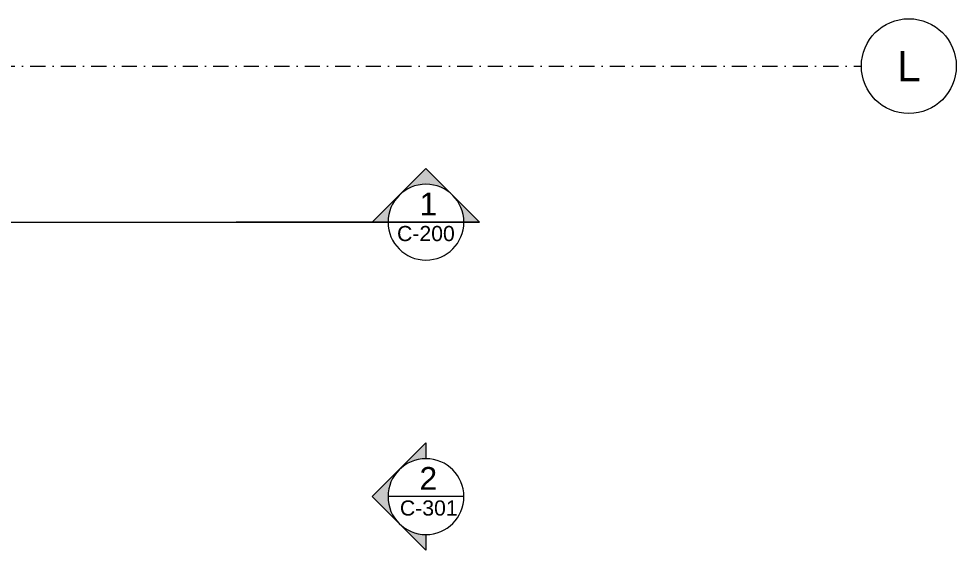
# Model space of a CAD drawing. Extents: x -9059 to 11889, y 0 to 6614.
# Drawn here: x 9979 to 10597, y 1828 to 2178 of the extents above; entities that cross this region are included whole.
import ezdxf
from ezdxf.enums import TextEntityAlignment as Align

# ---------------------------------------------------------------- set-up
doc = ezdxf.new("R2010")
doc.units = 0
doc.header["$LTSCALE"] = 10
doc.header["$MEASUREMENT"] = 0
doc.linetypes.add('DASHDOT', pattern=[1, 0.5, -0.25, 0, -0.25])
doc.layers.get('0').update_dxf_attribs({"color": 9, "lineweight": 9})
doc.layers.add('21', color=9, linetype='Continuous', lineweight=9)
doc.layers.add('24', color=9, linetype='DASHDOT', lineweight=9)
doc.styles.add('$1$Arial', font='arial.ttf', dxfattribs={"height": 2.5})
doc.styles.add('Arial', font='arial.ttf', dxfattribs={"height": 2.5})

# ---------------------------------------------------------------- blocks, each defined once
blk = doc.blocks.new('$0$0_aks')
at = {"linetype": 'Continuous'}
blk.add_circle((0, 0), 3.125, dxfattribs=at)
at = {"style": '$1$Arial'}
blk.add_attdef('AKS', text='', height=2.5, dxfattribs=at).set_placement((0, 0), align=Align.MIDDLE_CENTER)
blk = doc.blocks.new('0_exteriorelevation2')
h = blk.add_hatch(color=256)
edge = h.paths.add_edge_path()
edge.add_arc((0, 0), 5, 45, 90)
edge.add_line((0, 5), (0, 7.07))
edge.add_line((0, 7.07), (3.54, 3.54))
edge = h.paths.add_edge_path()
edge.add_line((0, -5), (0, -7.07))
edge.add_line((0, -7.07), (3.54, -3.54))
edge.add_arc((0, 0), 5, 270, 315, ccw=False)
h.paths.add_polyline_path([(3.79, 3.28), (7.07, 0), (3.54, -3.54), (3.77, -3.29), (3.92, -3.11), (4.03, -2.96), (4.19, -2.73), (4.41, -2.36), (4.51, -2.15), (4.59, -1.99), (4.66, -1.81), (4.75, -1.55), (4.83, -1.3), (4.89, -1.03), (4.93, -0.84), (4.97, -0.5), (5, -0.18), (5, 0.07), (4.99, 0.36), (4.96, 0.6), (4.91, 0.94), (4.86, 1.16), (4.82, 1.32), (4.77, 1.51), (4.69, 1.75), (4.58, 2), (4.47, 2.25), (4.36, 2.45), (4.26, 2.62), (4.13, 2.82), (3.97, 3.03), (3.84, 3.2), (3.69, 3.37), (3.55, 3.52)])
for points in [[(0, -7.07), (7.07, 0), (0, 7.07), (0, 5)], [(0, -7.07), (7.07, 0), (0, 7.07), (0, 5)], [(-5, 0), (5, 0)], [(0, -5), (0, -7.07)], [(0, -5), (0, -7.07)]]:
    blk.add_lwpolyline(points)
blk.add_circle((0, 0), 5)
at = {"style": 'Arial'}
blk.add_attdef('KESITADI', text='', height=3, dxfattribs=at).set_placement((0, 0), align=Align.BOTTOM_CENTER)
blk.add_attdef('PAFTAADI', text='', height=2, dxfattribs=at).set_placement((0, -0.5), align=Align.TOP_CENTER)
blk = doc.blocks.new('0_buildingsection')
h = blk.add_hatch(color=256)
h.paths.add_polyline_path([(7.07, 0), (0, 7.07), (-7.07, 0)])
h.paths.add_polyline_path([(5, 0, 1), (-5, 0)], flags=16)
for points in [[(7.07, 0), (0, 7.07), (-7.07, 0), (25, 0)], [(7.07, 0), (0, 7.07), (-7.07, 0), (7.07, 0)]]:
    blk.add_lwpolyline(points)
blk.add_circle((0, 0), 5)
at = {"style": 'Arial'}
blk.add_attdef('KESITADI', text='', height=3, dxfattribs=at).set_placement((0, 0), align=Align.BOTTOM_CENTER)
blk.add_attdef('PAFTAADI', text='', height=2, dxfattribs=at).set_placement((0, -0.5), align=Align.TOP_CENTER)

msp = doc.modelspace()

# ---------------------------------------------------------------- linework, layer by layer
at = {"layer": '21'}
msp.add_lwpolyline([(7264.18, 2043.89), (10282.93, 2043.89)], dxfattribs=at)
at = {"layer": '24', "ltscale": 2}
msp.add_lwpolyline([(7012.01, 2146.73), (10534.54, 2146.73)], dxfattribs=at)

# ---------------------------------------------------------------- block references
at = {"layer": '21'}
ref = msp.add_blockref('0_buildingsection', (10247.57, 2043.89), dxfattribs=dict(at, xscale=-5, yscale=5, zscale=5))
ref.add_attrib('KESITADI', '1', dxfattribs={"layer": '0', "height": 15, "style": 'Arial'}).set_placement((10249.14, 2043.89), align=Align.BOTTOM_CENTER)
ref.add_attrib('PAFTAADI', 'C-200', dxfattribs={"layer": '0', "height": 10, "style": 'Arial'}).set_placement((10247.55, 2041.39), align=Align.TOP_CENTER)
ref = msp.add_blockref('0_exteriorelevation2', (10247.57, 1862.97), dxfattribs=dict(at, xscale=-5, yscale=5, zscale=5))
ref.add_attrib('KESITADI', '2', dxfattribs={"layer": '0', "height": 15, "style": 'Arial'}).set_placement((10249.14, 1862.97), align=Align.BOTTOM_CENTER)
ref.add_attrib('PAFTAADI', 'C-301', dxfattribs={"layer": '0', "height": 10, "style": 'Arial'}).set_placement((10249.44, 1860.47), align=Align.TOP_CENTER)
at = {"layer": '24'}
ref = msp.add_blockref('$0$0_aks', (10565.79, 2146.73), dxfattribs=dict(at, xscale=10, yscale=10, zscale=10))
ref.add_attrib('AKS', 'L', dxfattribs={"layer": '0', "height": 20, "style": '$1$Arial'}).set_placement((10565.79, 2146.73), align=Align.MIDDLE_CENTER)

doc.saveas('drawing.dxf')
